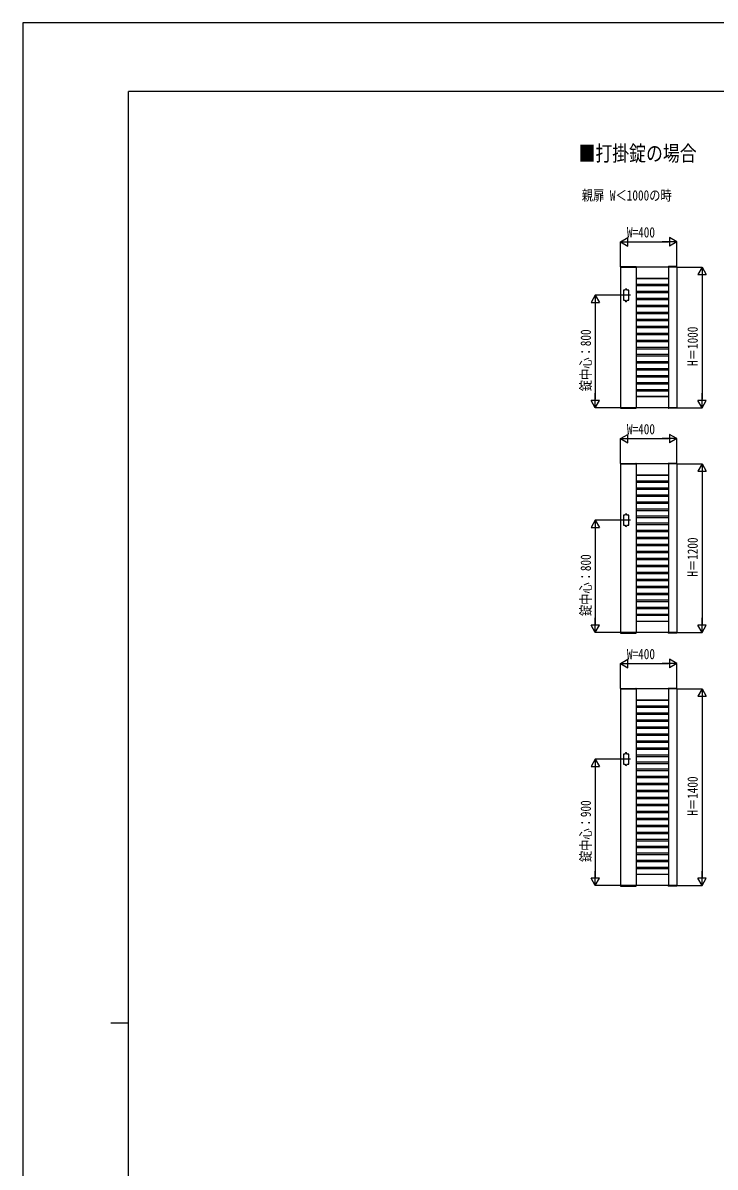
# Model space of a CAD drawing. Units: millimetres, scale not verified. Extents: x -10512 to 10512, y -7425 to 7425.
# Drawn here: x -10512 to -5590, y -715 to 7425 of the extents above; entities that cross this region are included whole.
import ezdxf
from ezdxf.enums import TextEntityAlignment as Align

# ---------------------------------------------------------------- set-up
doc = ezdxf.new("R2010")
doc.units = ezdxf.units.MM
doc.header["$LTSCALE"] = 30
for name, color, linetype in [('0-1_USER1', 3, 'Continuous'), ('0-3_YKK_A1', 4, 'Continuous'), ('0-4_YKK_D', 6, 'Continuous'), ('0-5_YKK_ZWAK', 7, 'Continuous')]:
    doc.layers.add(name, color=color, linetype=linetype)
doc.styles.add('ＭＳ ゴシック', font='')
doc.styles.get('ＭＳ ゴシック').set_extended_font_data('MS Gothic')

msp = doc.modelspace()

# ---------------------------------------------------------------- linework, layer by layer
at = {"layer": '0-3_YKK_A1'}
for p, q in [((-6262.82, 5690.05), (-6262.95, 5687.5)), ((-6262.95, 5687.5), (-6151.95, 5687.5)), ((-6262.45, 5687.5), (-6262.45, 4687.5)), ((-5862.45, 5687.5), (-6262.45, 5687.5)), ((-6261.82, 5691), (-6153.08, 5691)), ((-6152.45, 5687.5), (-6152.45, 4687.5)), ((-6152.08, 5690.05), (-6151.95, 5687.5)), ((-5922.82, 5690.05), (-5922.95, 5687.5)), ((-5861.95, 5687.5), (-5922.95, 5687.5)), ((-5922.45, 5687.5), (-5922.45, 4687.5)), ((-5863.08, 5691), (-5921.82, 5691)), ((-5862.45, 5687.5), (-5862.45, 4687.5)), ((-5862.08, 5690.05), (-5861.95, 5687.5)), ((-5922.45, 5607.5), (-6152.45, 5607.5)), ((-6152.45, 5606.4), (-5922.45, 5606.4)), ((-6152.45, 5566.4), (-5922.45, 5566.4)), ((-6152.45, 5557.2), (-5922.45, 5557.2)), ((-6191.95, 5487.5), (-6254.95, 5487.5)), ((-6228.45, 5522.5), (-6228.45, 5527.5)), ((-6218.45, 5522.5), (-6218.45, 5527.5)), ((-6152.45, 5517.2), (-5922.45, 5517.2)), ((-6152.45, 5507.2), (-5922.45, 5507.2)), ((-6152.45, 5467.2), (-5922.45, 5467.2)), ((-6152.45, 5457.2), (-5922.45, 5457.2)), ((-6228.45, 5452.5), (-6228.45, 5447.5)), ((-6218.45, 5452.5), (-6218.45, 5447.5)), ((-6152.45, 5417.2), (-5922.45, 5417.2)), ((-6152.45, 5407.2), (-5922.45, 5407.2)), ((-6152.45, 5367.2), (-5922.45, 5367.2)), ((-6152.45, 5357.2), (-5922.45, 5357.2)), ((-6152.45, 5317.2), (-5922.45, 5317.2)), ((-6152.45, 5307.2), (-5922.45, 5307.2)), ((-6152.45, 5267.2), (-5922.45, 5267.2)), ((-6152.45, 5257.2), (-5922.45, 5257.2)), ((-6152.45, 5217.2), (-5922.45, 5217.2)), ((-6152.45, 5207.2), (-5922.45, 5207.2)), ((-6152.45, 5167.2), (-5922.45, 5167.2)), ((-6152.45, 5157.2), (-5922.45, 5157.2)), ((-6152.45, 5117.2), (-5922.45, 5117.2)), ((-6152.45, 5107.2), (-5922.45, 5107.2)), ((-6152.45, 5067.2), (-5922.45, 5067.2)), ((-6152.45, 5057.2), (-5922.45, 5057.2)), ((-6152.45, 5017.2), (-5922.45, 5017.2)), ((-6152.45, 5007.2), (-5922.45, 5007.2)), ((-6152.45, 4967.2), (-5922.45, 4967.2)), ((-6152.45, 4957.2), (-5922.45, 4957.2)), ((-6152.45, 4917.2), (-5922.45, 4917.2)), ((-6152.45, 4907.2), (-5922.45, 4907.2)), ((-6152.45, 4867.2), (-5922.45, 4867.2)), ((-6152.45, 4857.2), (-5922.45, 4857.2)), ((-6152.45, 4817.2), (-5922.45, 4817.2)), ((-6152.45, 4808), (-5922.45, 4808)), ((-6152.45, 4768), (-5922.45, 4768)), ((-5922.45, 4767.5), (-6152.45, 4767.5)), ((-6262.95, 4687.5), (-6151.95, 4687.5)), ((-6262.82, 4684.95), (-6262.95, 4687.5)), ((-5862.45, 4687.5), (-6262.45, 4687.5)), ((-6261.82, 4684), (-6153.08, 4684)), ((-6152.08, 4684.95), (-6151.95, 4687.5)), ((-5861.95, 4687.5), (-5922.95, 4687.5)), ((-5922.82, 4684.95), (-5922.95, 4687.5)), ((-5863.08, 4684), (-5921.82, 4684)), ((-5862.08, 4684.95), (-5861.95, 4687.5)), ((-6262.82, 4290.05), (-6262.95, 4287.5)), ((-6262.95, 4287.5), (-6151.95, 4287.5)), ((-6262.45, 4287.5), (-6262.45, 3087.5)), ((-5862.45, 4287.5), (-6262.45, 4287.5)), ((-6261.82, 4291), (-6153.08, 4291)), ((-6152.45, 4287.5), (-6152.45, 3087.5)), ((-6152.08, 4290.05), (-6151.95, 4287.5)), ((-5922.82, 4290.05), (-5922.95, 4287.5)), ((-5861.95, 4287.5), (-5922.95, 4287.5)), ((-5922.45, 4287.5), (-5922.45, 3087.5)), ((-5863.08, 4291), (-5921.82, 4291)), ((-5862.45, 4287.5), (-5862.45, 3087.5)), ((-5862.08, 4290.05), (-5861.95, 4287.5)), ((-5922.45, 4207.5), (-6152.45, 4207.5)), ((-6152.45, 4206.4), (-5922.45, 4206.4)), ((-6152.45, 4166.4), (-5922.45, 4166.4)), ((-6152.45, 4157.2), (-5922.45, 4157.2)), ((-6152.45, 4117.2), (-5922.45, 4117.2)), ((-6152.45, 4107.2), (-5922.45, 4107.2)), ((-6152.45, 4067.2), (-5922.45, 4067.2)), ((-6152.45, 4057.2), (-5922.45, 4057.2)), ((-6152.45, 4017.2), (-5922.45, 4017.2)), ((-6152.45, 4007.2), (-5922.45, 4007.2)), ((-6228.45, 3922.5), (-6228.45, 3927.5)), ((-6218.45, 3922.5), (-6218.45, 3927.5)), ((-6152.45, 3967.2), (-5922.45, 3967.2)), ((-6152.45, 3957.2), (-5922.45, 3957.2)), ((-6152.45, 3917.2), (-5922.45, 3917.2)), ((-6191.95, 3887.5), (-6254.95, 3887.5)), ((-6228.45, 3852.5), (-6228.45, 3847.5)), ((-6218.45, 3852.5), (-6218.45, 3847.5)), ((-6152.45, 3907.2), (-5922.45, 3907.2)), ((-6152.45, 3867.2), (-5922.45, 3867.2)), ((-6152.45, 3857.2), (-5922.45, 3857.2)), ((-6152.45, 3817.2), (-5922.45, 3817.2)), ((-6152.45, 3807.2), (-5922.45, 3807.2)), ((-6152.45, 3767.2), (-5922.45, 3767.2)), ((-6152.45, 3757.2), (-5922.45, 3757.2)), ((-6152.45, 3717.2), (-5922.45, 3717.2)), ((-6152.45, 3707.2), (-5922.45, 3707.2)), ((-6152.45, 3667.2), (-5922.45, 3667.2)), ((-6152.45, 3657.2), (-5922.45, 3657.2)), ((-6152.45, 3617.2), (-5922.45, 3617.2)), ((-6152.45, 3607.2), (-5922.45, 3607.2)), ((-6152.45, 3567.2), (-5922.45, 3567.2)), ((-6152.45, 3557.2), (-5922.45, 3557.2)), ((-6152.45, 3517.2), (-5922.45, 3517.2)), ((-6152.45, 3507.2), (-5922.45, 3507.2)), ((-6152.45, 3467.2), (-5922.45, 3467.2)), ((-6152.45, 3457.2), (-5922.45, 3457.2)), ((-6152.45, 3417.2), (-5922.45, 3417.2)), ((-6152.45, 3407.2), (-5922.45, 3407.2)), ((-6152.45, 3367.2), (-5922.45, 3367.2)), ((-5922.45, 3357.2), (-6152.45, 3357.2)), ((-5922.45, 3317.2), (-6152.45, 3317.2)), ((-5922.45, 3307.2), (-6152.45, 3307.2)), ((-5922.45, 3267.2), (-6152.45, 3267.2)), ((-5922.45, 3257.2), (-6152.45, 3257.2)), ((-5922.45, 3217.2), (-6152.45, 3217.2)), ((-5922.45, 3208), (-6152.45, 3208)), ((-6152.45, 3168), (-5922.45, 3168)), ((-5922.45, 3167.5), (-6152.45, 3167.5)), ((-6262.95, 3087.5), (-6151.95, 3087.5)), ((-6262.82, 3084.95), (-6262.95, 3087.5)), ((-5862.45, 3087.5), (-6262.45, 3087.5)), ((-6261.82, 3084), (-6153.08, 3084)), ((-6152.08, 3084.95), (-6151.95, 3087.5)), ((-5861.95, 3087.5), (-5922.95, 3087.5)), ((-5922.82, 3084.95), (-5922.95, 3087.5)), ((-5863.08, 3084), (-5921.82, 3084)), ((-5862.08, 3084.95), (-5861.95, 3087.5)), ((-6262.82, 2690.05), (-6262.95, 2687.5)), ((-6262.95, 2687.5), (-6151.95, 2687.5)), ((-6262.45, 2687.5), (-6262.45, 1287.5)), ((-5862.45, 2687.5), (-6262.45, 2687.5)), ((-6261.82, 2691), (-6153.08, 2691)), ((-6152.45, 2687.5), (-6152.45, 1287.5)), ((-6152.08, 2690.05), (-6151.95, 2687.5)), ((-5922.82, 2690.05), (-5922.95, 2687.5)), ((-5861.95, 2687.5), (-5922.95, 2687.5)), ((-5922.45, 2687.5), (-5922.45, 1287.5)), ((-5863.08, 2691), (-5921.82, 2691)), ((-5862.45, 2687.5), (-5862.45, 1287.5)), ((-5862.08, 2690.05), (-5861.95, 2687.5)), ((-5922.45, 2607.5), (-6152.45, 2607.5)), ((-6152.45, 2606.4), (-5922.45, 2606.4)), ((-6152.45, 2566.4), (-5922.45, 2566.4)), ((-6152.45, 2557.2), (-5922.45, 2557.2)), ((-6152.45, 2517.2), (-5922.45, 2517.2)), ((-6152.45, 2507.2), (-5922.45, 2507.2)), ((-6152.45, 2467.2), (-5922.45, 2467.2)), ((-6152.45, 2457.2), (-5922.45, 2457.2)), ((-6152.45, 2417.2), (-5922.45, 2417.2)), ((-6152.45, 2407.2), (-5922.45, 2407.2)), ((-6152.45, 2367.2), (-5922.45, 2367.2)), ((-6152.45, 2357.2), (-5922.45, 2357.2)), ((-6152.45, 2317.2), (-5922.45, 2317.2)), ((-6152.45, 2307.2), (-5922.45, 2307.2)), ((-6228.45, 2222.5), (-6228.45, 2227.5)), ((-6218.45, 2222.5), (-6218.45, 2227.5)), ((-6152.45, 2267.2), (-5922.45, 2267.2)), ((-6152.45, 2257.2), (-5922.45, 2257.2)), ((-6152.45, 2217.2), (-5922.45, 2217.2)), ((-6152.45, 2207.2), (-5922.45, 2207.2)), ((-6191.95, 2187.5), (-6254.95, 2187.5)), ((-6228.45, 2152.5), (-6228.45, 2147.5)), ((-6218.45, 2152.5), (-6218.45, 2147.5)), ((-6152.45, 2167.2), (-5922.45, 2167.2)), ((-6152.45, 2157.2), (-5922.45, 2157.2)), ((-6152.45, 2117.2), (-5922.45, 2117.2)), ((-6152.45, 2107.2), (-5922.45, 2107.2)), ((-6152.45, 2067.2), (-5922.45, 2067.2)), ((-6152.45, 2057.2), (-5922.45, 2057.2)), ((-6152.45, 2017.2), (-5922.45, 2017.2)), ((-6152.45, 2007.2), (-5922.45, 2007.2)), ((-6152.45, 1967.2), (-5922.45, 1967.2)), ((-6152.45, 1957.2), (-5922.45, 1957.2)), ((-6152.45, 1917.2), (-5922.45, 1917.2)), ((-6152.45, 1907.2), (-5922.45, 1907.2)), ((-6152.45, 1867.2), (-5922.45, 1867.2)), ((-6152.45, 1857.2), (-5922.45, 1857.2)), ((-6152.45, 1817.2), (-5922.45, 1817.2)), ((-6152.45, 1807.2), (-5922.45, 1807.2)), ((-6152.45, 1767.2), (-5922.45, 1767.2)), ((-6152.45, 1757.2), (-5922.45, 1757.2)), ((-6152.45, 1717.2), (-5922.45, 1717.2)), ((-6152.45, 1707.2), (-5922.45, 1707.2)), ((-6152.45, 1667.2), (-5922.45, 1667.2)), ((-6152.45, 1657.2), (-5922.45, 1657.2)), ((-6152.45, 1617.2), (-5922.45, 1617.2)), ((-6152.45, 1607.2), (-5922.45, 1607.2)), ((-6152.45, 1567.2), (-5922.45, 1567.2)), ((-5922.45, 1557.2), (-6152.45, 1557.2)), ((-5922.45, 1517.2), (-6152.45, 1517.2)), ((-5922.45, 1507.2), (-6152.45, 1507.2)), ((-5922.45, 1467.2), (-6152.45, 1467.2)), ((-5922.45, 1457.2), (-6152.45, 1457.2)), ((-5922.45, 1417.2), (-6152.45, 1417.2)), ((-5922.45, 1408), (-6152.45, 1408)), ((-6152.45, 1368), (-5922.45, 1368)), ((-5922.45, 1367.5), (-6152.45, 1367.5)), ((-6262.95, 1287.5), (-6151.95, 1287.5)), ((-6262.82, 1284.95), (-6262.95, 1287.5)), ((-5862.45, 1287.5), (-6262.45, 1287.5)), ((-6261.82, 1284), (-6153.08, 1284)), ((-6152.08, 1284.95), (-6151.95, 1287.5)), ((-5861.95, 1287.5), (-5922.95, 1287.5)), ((-5922.82, 1284.95), (-5922.95, 1287.5)), ((-5863.08, 1284), (-5921.82, 1284)), ((-5862.08, 1284.95), (-5861.95, 1287.5))]:
    msp.add_line(p, q, dxfattribs=at)
for points in [[(-6228.45, 5522.5), (-6242.45, 5522.5), (-6242.45, 5452.5), (-6228.45, 5452.5)], [(-6218.45, 5452.5), (-6204.45, 5452.5), (-6204.45, 5522.5), (-6218.45, 5522.5)], [(-6228.45, 3922.5), (-6242.45, 3922.5), (-6242.45, 3852.5), (-6228.45, 3852.5)], [(-6218.45, 3852.5), (-6204.45, 3852.5), (-6204.45, 3922.5), (-6218.45, 3922.5)], [(-6228.45, 2222.5), (-6242.45, 2222.5), (-6242.45, 2152.5), (-6228.45, 2152.5)], [(-6218.45, 2152.5), (-6204.45, 2152.5), (-6204.45, 2222.5), (-6218.45, 2222.5)]]:
    msp.add_lwpolyline(points, dxfattribs=at)
for centre, radius, start, end in [((-6261.82, 5690), 1, 90, 177), ((-6153.08, 5690), 1, 3, 90), ((-5921.82, 5690), 1, 90, 177), ((-5863.08, 5690), 1, 3, 90), ((-6223.45, 5527.5), 5, 0, 180), ((-6223.45, 5447.5), 5, 180, 0), ((-6261.82, 4685), 1, 183, 270), ((-6153.08, 4685), 1, 270, 357), ((-5921.82, 4685), 1, 183, 270), ((-5863.08, 4685), 1, 270, 357), ((-6261.82, 4290), 1, 90, 177), ((-6153.08, 4290), 1, 3, 90), ((-5921.82, 4290), 1, 90, 177), ((-5863.08, 4290), 1, 3, 90), ((-6223.45, 3927.5), 5, 0, 180), ((-6223.45, 3847.5), 5, 180, 0), ((-6261.82, 3085), 1, 183, 270), ((-6153.08, 3085), 1, 270, 357), ((-5921.82, 3085), 1, 183, 270), ((-5863.08, 3085), 1, 270, 357), ((-6261.82, 2690), 1, 90, 177), ((-6153.08, 2690), 1, 3, 90), ((-5921.82, 2690), 1, 90, 177), ((-5863.08, 2690), 1, 3, 90), ((-6223.45, 2227.5), 5, 0, 180), ((-6223.45, 2147.5), 5, 180, 0), ((-6261.82, 1285), 1, 183, 270), ((-6153.08, 1285), 1, 270, 357), ((-5921.82, 1285), 1, 183, 270), ((-5863.08, 1285), 1, 270, 357)]:
    msp.add_arc(centre, radius, start, end, dxfattribs=at)
at = {"layer": '0-4_YKK_D'}
for p, q in [((-6262.45, 5867.5), (-6210.49, 5897.5)), ((-6262.45, 5689.5), (-6262.45, 5868.5)), ((-6262.45, 5867.5), (-6210.49, 5837.5)), ((-6262.45, 5867.5), (-6158.53, 5867.5)), ((-6210.49, 5837.5), (-6210.49, 5897.5)), ((-6202.45, 5867.5), (-5922.45, 5867.5)), ((-5862.45, 5867.5), (-5966.37, 5867.5)), ((-5862.45, 5867.5), (-5914.41, 5897.5)), ((-5914.41, 5897.5), (-5914.41, 5837.5)), ((-5862.45, 5867.5), (-5914.41, 5837.5)), ((-5862.45, 5689.5), (-5862.45, 5868.5)), ((-5860.45, 5687.5), (-5681.45, 5687.5)), ((-5682.45, 5687.5), (-5712.45, 5635.54)), ((-5712.45, 5635.54), (-5652.45, 5635.54)), ((-5682.45, 5687.5), (-5652.45, 5635.54)), ((-5682.45, 5687.5), (-5682.45, 5583.58)), ((-5682.45, 5627.5), (-5682.45, 4747.5)), ((-6442.45, 5487.5), (-6472.45, 5435.54)), ((-6256.95, 5487.5), (-6443.45, 5487.5)), ((-6442.45, 5487.5), (-6412.45, 5435.54)), ((-6442.45, 5487.5), (-6442.45, 5383.58)), ((-6472.45, 5435.54), (-6412.45, 5435.54)), ((-6442.45, 5427.5), (-6442.45, 4747.5)), ((-6442.45, 4687.5), (-6472.45, 4739.46)), ((-6412.45, 4739.46), (-6472.45, 4739.46)), ((-6442.45, 4687.5), (-6442.45, 4791.42)), ((-6442.45, 4687.5), (-6412.45, 4739.46)), ((-5682.45, 4687.5), (-5712.45, 4739.46)), ((-5652.45, 4739.46), (-5712.45, 4739.46)), ((-5682.45, 4687.5), (-5682.45, 4791.42)), ((-5682.45, 4687.5), (-5652.45, 4739.46)), ((-6264.45, 4687.5), (-6443.45, 4687.5)), ((-5860.45, 4687.5), (-5681.45, 4687.5)), ((-6262.45, 4467.5), (-6210.49, 4497.5)), ((-6210.49, 4437.5), (-6210.49, 4497.5)), ((-5862.45, 4467.5), (-5914.41, 4497.5)), ((-5914.41, 4497.5), (-5914.41, 4437.5)), ((-6262.45, 4289.5), (-6262.45, 4468.5)), ((-6262.45, 4467.5), (-6210.49, 4437.5)), ((-6262.45, 4467.5), (-6158.53, 4467.5)), ((-6202.45, 4467.5), (-5922.45, 4467.5)), ((-5862.45, 4467.5), (-5966.37, 4467.5)), ((-5862.45, 4467.5), (-5914.41, 4437.5)), ((-5862.45, 4289.5), (-5862.45, 4468.5)), ((-5860.45, 4287.5), (-5681.45, 4287.5)), ((-5682.45, 4287.5), (-5712.45, 4235.54)), ((-5712.45, 4235.54), (-5652.45, 4235.54)), ((-5682.45, 4287.5), (-5652.45, 4235.54)), ((-5682.45, 4287.5), (-5682.45, 4183.58)), ((-5682.45, 4227.5), (-5682.45, 3147.5)), ((-6442.45, 3887.5), (-6472.45, 3835.54)), ((-6472.45, 3835.54), (-6412.45, 3835.54)), ((-6256.95, 3887.5), (-6443.45, 3887.5)), ((-6442.45, 3887.5), (-6412.45, 3835.54)), ((-6442.45, 3887.5), (-6442.45, 3783.58)), ((-6442.45, 3827.5), (-6442.45, 3147.5)), ((-6442.45, 3087.5), (-6442.45, 3191.42)), ((-5682.45, 3087.5), (-5682.45, 3191.42)), ((-6442.45, 3087.5), (-6472.45, 3139.46)), ((-6412.45, 3139.46), (-6472.45, 3139.46)), ((-6442.45, 3087.5), (-6412.45, 3139.46)), ((-5682.45, 3087.5), (-5712.45, 3139.46)), ((-5652.45, 3139.46), (-5712.45, 3139.46)), ((-5682.45, 3087.5), (-5652.45, 3139.46)), ((-6264.45, 3087.5), (-6443.45, 3087.5)), ((-5860.45, 3087.5), (-5681.45, 3087.5)), ((-6262.45, 2867.5), (-6210.49, 2897.5)), ((-6262.45, 2689.5), (-6262.45, 2868.5)), ((-6262.45, 2867.5), (-6210.49, 2837.5)), ((-6262.45, 2867.5), (-6158.53, 2867.5)), ((-6210.49, 2837.5), (-6210.49, 2897.5)), ((-6202.45, 2867.5), (-5922.45, 2867.5)), ((-5862.45, 2867.5), (-5966.37, 2867.5)), ((-5862.45, 2867.5), (-5914.41, 2897.5)), ((-5914.41, 2897.5), (-5914.41, 2837.5)), ((-5862.45, 2867.5), (-5914.41, 2837.5)), ((-5862.45, 2689.5), (-5862.45, 2868.5)), ((-5860.45, 2687.5), (-5681.45, 2687.5)), ((-5682.45, 2687.5), (-5712.45, 2635.54)), ((-5682.45, 2687.5), (-5652.45, 2635.54)), ((-5682.45, 2687.5), (-5682.45, 2583.58)), ((-5712.45, 2635.54), (-5652.45, 2635.54)), ((-5682.45, 2627.5), (-5682.45, 1347.5)), ((-6442.45, 2187.5), (-6472.45, 2135.54)), ((-6472.45, 2135.54), (-6412.45, 2135.54)), ((-6256.95, 2187.5), (-6443.45, 2187.5)), ((-6442.45, 2187.5), (-6412.45, 2135.54)), ((-6442.45, 2187.5), (-6442.45, 2083.58)), ((-6442.45, 2127.5), (-6442.45, 1347.5)), ((-6442.45, 1287.5), (-6442.45, 1391.42)), ((-5682.45, 1287.5), (-5682.45, 1391.42)), ((-6442.45, 1287.5), (-6472.45, 1339.46)), ((-6412.45, 1339.46), (-6472.45, 1339.46)), ((-6442.45, 1287.5), (-6412.45, 1339.46)), ((-5682.45, 1287.5), (-5712.45, 1339.46)), ((-5652.45, 1339.46), (-5712.45, 1339.46)), ((-5682.45, 1287.5), (-5652.45, 1339.46)), ((-6264.45, 1287.5), (-6443.45, 1287.5)), ((-5860.45, 1287.5), (-5681.45, 1287.5))]:
    msp.add_line(p, q, dxfattribs=at)
at = {"layer": '0-5_YKK_ZWAK'}
for p, q in [((9737.55, 6937.5), (-9762.45, 6937.5)), ((-9762.45, -6312.5), (-9762.45, 6937.5)), ((-9887.45, 312.5), (-9762.45, 312.5))]:
    msp.add_line(p, q, dxfattribs=at)
msp.add_lwpolyline([(-10512.5, -7425), (10512.5, -7425), (10512.5, 7425), (-10512.5, 7425)], close=True, dxfattribs=at)

# ---------------------------------------------------------------- texts
at = {"layer": '0-1_USER1', "style": 'ＭＳ ゴシック', "width": 0.8}
for s, height, p in [('■打掛錠の場合', 110, (-6561.47, 6408.57)), ('親扉 W＜1000の時', 73.31, (-6538.13, 6139.28))]:
    msp.add_text(s, height=height, dxfattribs=at).set_placement(p, align=Align.BOTTOM_LEFT)
at = {"layer": '0-4_YKK_D', "style": 'ＭＳ ゴシック', "width": 0.8}
for p in [(-6217.12, 5876.5), (-6217.12, 4476.5), (-6217.12, 2876.5)]:
    msp.add_text('W=400', height=73.31, dxfattribs=at).set_placement(p, align=Align.BOTTOM_LEFT)
for s, p in [('錠中心：800', (-6451.45, 4804.83)), ('H＝1000', (-5691.45, 4984.83)), ('H＝1200', (-5691.45, 3484.83)), ('錠中心：800', (-6451.45, 3204.83)), ('H＝1400', (-5691.45, 1784.83)), ('錠中心：900', (-6451.45, 1454.83))]:
    msp.add_text(s, height=73.31, rotation=90, dxfattribs=at).set_placement(p, align=Align.BOTTOM_LEFT)

doc.saveas('drawing.dxf')
